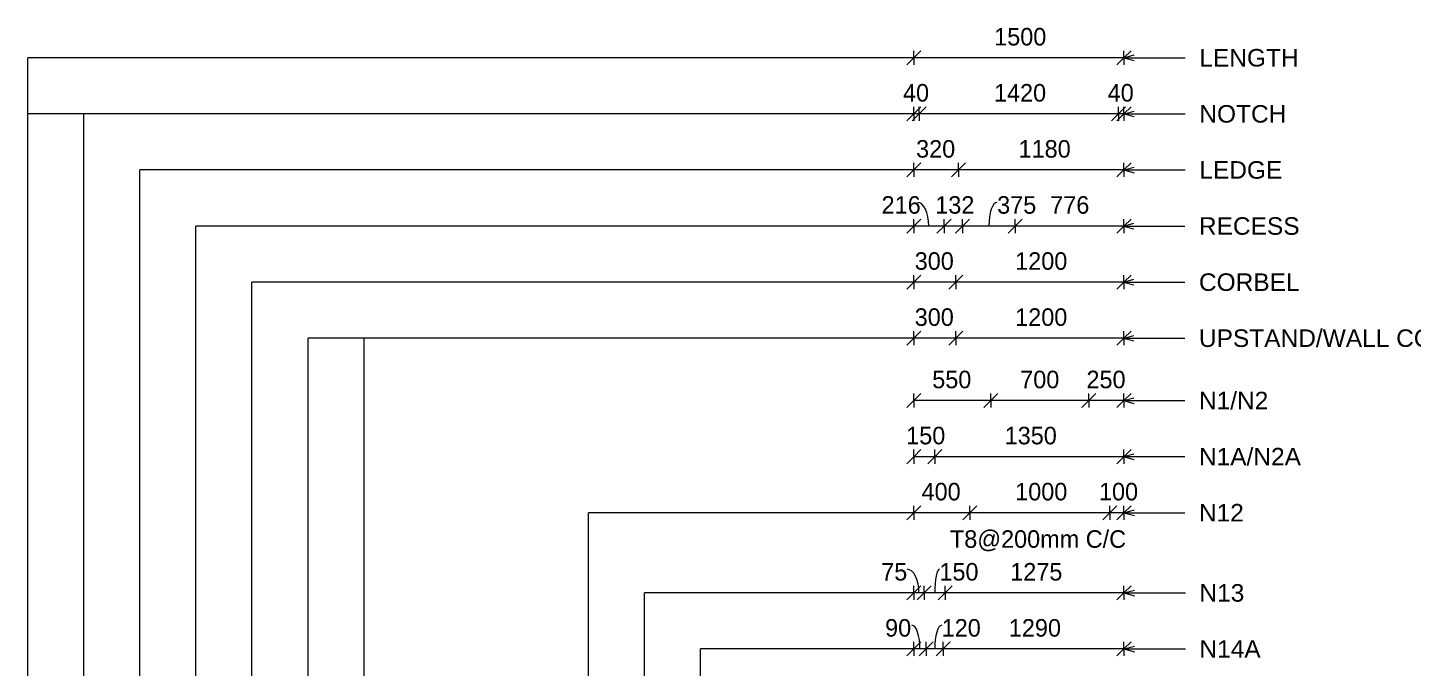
# Model space of a CAD drawing. Header units: millimetres. Extents: x 8080 to 24588, y -2644 to 10127.
# Drawn here: x 8295 to 18164, y 5571 to 10127 of the extents above; entities that cross this region are included whole.
import ezdxf

# ---------------------------------------------------------------- set-up
doc = ezdxf.new("R2010")
doc.units = ezdxf.units.MM
for name, color, linetype, lineweight in [('A-ANNO-DIMS', 211, 'Continuous', 9), ('A-ANNO-DIMS-50', 211, 'Continuous', 9), ('A-DETL-MBND', 5, 'Continuous', 18), ('G-ANNO-TEXT', 231, 'Continuous', 9)]:
    doc.layers.add(name, color=color, linetype=linetype, lineweight=lineweight)
doc.styles.add('Arial_1', font='arial.ttf', dxfattribs={"height": 125})
doc.styles.add('Nirmala UI Semilight', font='NirmalaS.ttf', dxfattribs={"height": 125})
doc.dimstyles.new('Arrow_Filled_-_2_5_NI_UI', dxfattribs={"dimscale": 304.8, "dimtxt": 130.920493, "dimasz": 0.328084, "dimexe": 0.164042, "dimexo": 0.0625, "dimgap": 0.164042, "dimtad": 1, "dimdec": 0, "dimzin": 0, "dimdsep": 46, "dimtxsty": 'Nirmala UI Semilight', "dimblk1": 'OBLIQUE', "dimblk2": 'OBLIQUE', "dimsah": 1, "dimcen": 0.09, "dimazin": 0, "dimtfac": 1, "dimtdec": 4, "dimtix": 1, "dimtmove": 0, "dimatfit": 3, "dimfxl": 0.164042, "dimfxlon": 1, "dimtvp": 1, "dimtolj": 1, "dimtzin": 0, "dimarcsym": 2})
doc.dimstyles.new('Arrow_Filled_-_2_5_NI_UI_2', dxfattribs={"dimscale": 304.8, "dimtxt": 130.920493, "dimasz": 0.328084, "dimexe": 0.164042, "dimexo": 0.0625, "dimgap": 0.164042, "dimtad": 1, "dimdec": 0, "dimzin": 0, "dimdsep": 46, "dimtxsty": 'Nirmala UI Semilight', "dimblk1": 'OBLIQUE', "dimblk2": 'OBLIQUE', "dimsah": 1, "dimcen": 0.09, "dimazin": 0, "dimtfac": 1, "dimtdec": 4, "dimtix": 1, "dimtmove": 1, "dimatfit": 3, "dimfxl": 0.164042, "dimfxlon": 1, "dimtvp": 1, "dimtolj": 1, "dimtzin": 0, "dimarcsym": 2})

# ---------------------------------------------------------------- blocks, each defined once
blk = doc.blocks.new('DIMBLOCK13-Elevation Front')
at = {"layer": 'A-ANNO-DIMS-50'}
for p, q in [((14824.5, 5695.1), (14874.5, 5745.1)), ((14824.5, 5695.1), (14824.5, 5745.1)), ((16114.6, 5695.1), (16164.6, 5745.1)), ((16114.6, 5695.1), (16114.6, 5745.1)), ((14824.5, 5695.1), (14774.5, 5645.1)), ((16114.6, 5695.1), (14824.5, 5695.1)), ((14824.5, 5695.1), (14824.5, 5645.1)), ((16114.6, 5695.1), (16064.6, 5645.1)), ((16114.6, 5695.1), (16114.6, 5645.1))]:
    blk.add_line(p, q, dxfattribs=at)
at = {"layer": 'A-ANNO-DIMS-50', "color": 0, "insert": (15293.4, 5908.2), "char_height": 125, "width": 422.754, "attachment_point": 1, "line_spacing_factor": 1.142579, "style": 'Nirmala UI Semilight'}
blk.add_mtext('1290', dxfattribs=at)
blk = doc.blocks.new('_Oblique')
at = {"color": 0, "linetype": 'ByBlock', "lineweight": -2}
blk.add_line((-0.5, -0.5), (0.5, 0.5), dxfattribs=at)
blk = doc.blocks.new('DIMBLOCK14-Elevation Front')
at = {"layer": 'A-ANNO-DIMS-50'}
for p, q in [((14704.5, 5695.1), (14754.5, 5745.1)), ((14704.5, 5695.1), (14704.5, 5745.1)), ((14824.5, 5695.1), (14874.5, 5745.1)), ((14824.5, 5695.1), (14824.5, 5745.1)), ((14704.5, 5695.1), (14654.5, 5645.1)), ((14824.5, 5695.1), (14704.5, 5695.1)), ((14704.5, 5695.1), (14704.5, 5645.1)), ((14824.5, 5695.1), (14774.5, 5645.1)), ((14824.5, 5695.1), (14824.5, 5645.1))]:
    blk.add_line(p, q, dxfattribs=at)
blk.add_ellipse((14814.2, 5695.1), major_axis=(0, 169), ratio=0.294126, start_param=0, end_param=1.570796, dxfattribs=at)
at = {"layer": 'A-ANNO-DIMS-50', "color": 0, "insert": (14814.2, 5908.2), "char_height": 125, "width": 308.496, "attachment_point": 1, "line_spacing_factor": 1.142579, "style": 'Nirmala UI Semilight'}
blk.add_mtext('120', dxfattribs=at)
blk = doc.blocks.new('DIMBLOCK15-Elevation Front')
at = {"layer": 'A-ANNO-DIMS-50'}
for p, q in [((14614.6, 5695.1), (14664.6, 5745.1)), ((14614.6, 5695.1), (14614.6, 5745.1)), ((14704.5, 5695.1), (14754.5, 5745.1)), ((14704.5, 5695.1), (14704.5, 5745.1)), ((14614.6, 5695.1), (14564.6, 5645.1)), ((14704.5, 5695.1), (14614.6, 5695.1)), ((14614.6, 5695.1), (14614.6, 5645.1)), ((14704.5, 5695.1), (14654.5, 5645.1)), ((14704.5, 5695.1), (14704.5, 5645.1))]:
    blk.add_line(p, q, dxfattribs=at)
blk.add_ellipse((14601.2, 5695.1), major_axis=(0, 169), ratio=0.345194, start_param=4.712389, end_param=6.283185, dxfattribs=at)
at = {"layer": 'A-ANNO-DIMS-50', "color": 0, "insert": (14410.8, 5908.2), "char_height": 125, "width": 228.516, "attachment_point": 1, "line_spacing_factor": 1.142579, "style": 'Nirmala UI Semilight'}
blk.add_mtext('90', dxfattribs=at)
blk = doc.blocks.new('DIMBLOCK19-Elevation Front')
at = {"layer": 'A-ANNO-DIMS-50'}
for p, q in [((14839.6, 6095.1), (14889.6, 6145.1)), ((14839.6, 6095.1), (14839.6, 6145.1)), ((16114.6, 6095.1), (16164.6, 6145.1)), ((16114.6, 6095.1), (16114.6, 6145.1)), ((14839.6, 6095.1), (14789.6, 6045.1)), ((16114.6, 6095.1), (14839.6, 6095.1)), ((14839.6, 6095.1), (14839.6, 6045.1)), ((16114.6, 6095.1), (16064.6, 6045.1)), ((16114.6, 6095.1), (16114.6, 6045.1))]:
    blk.add_line(p, q, dxfattribs=at)
at = {"layer": 'A-ANNO-DIMS-50', "color": 0, "insert": (15303.3, 6308.2), "char_height": 125, "width": 417.041, "attachment_point": 1, "line_spacing_factor": 1.142579, "style": 'Nirmala UI Semilight'}
blk.add_mtext('1275', dxfattribs=at)
blk = doc.blocks.new('DIMBLOCK20-Elevation Front')
at = {"layer": 'A-ANNO-DIMS-50'}
for p, q in [((14689.6, 6095.1), (14739.6, 6145.1)), ((14689.6, 6095.1), (14689.6, 6145.1)), ((14839.6, 6095.1), (14889.6, 6145.1)), ((14839.6, 6095.1), (14839.6, 6145.1)), ((14689.6, 6095.1), (14639.6, 6045.1)), ((14839.6, 6095.1), (14689.6, 6095.1)), ((14689.6, 6095.1), (14689.6, 6045.1)), ((14839.6, 6095.1), (14789.6, 6045.1)), ((14839.6, 6095.1), (14839.6, 6045.1))]:
    blk.add_line(p, q, dxfattribs=at)
blk.add_ellipse((14797.9, 6095.1), major_axis=(0, 169), ratio=0.197359, start_param=0, end_param=1.570796, dxfattribs=at)
at = {"layer": 'A-ANNO-DIMS-50', "color": 0, "insert": (14797.9, 6308.2), "char_height": 125, "width": 308.496, "attachment_point": 1, "line_spacing_factor": 1.142579, "style": 'Nirmala UI Semilight'}
blk.add_mtext('150', dxfattribs=at)
blk = doc.blocks.new('DIMBLOCK21-Elevation Front')
at = {"layer": 'A-ANNO-DIMS-50'}
for p, q in [((14614.6, 6095.1), (14664.6, 6145.1)), ((14614.6, 6095.1), (14614.6, 6145.1)), ((14689.6, 6095.1), (14739.6, 6145.1)), ((14689.6, 6095.1), (14689.6, 6145.1)), ((14614.6, 6095.1), (14564.6, 6045.1)), ((14689.6, 6095.1), (14614.6, 6095.1)), ((14614.6, 6095.1), (14614.6, 6045.1)), ((14689.6, 6095.1), (14639.6, 6045.1)), ((14689.6, 6095.1), (14689.6, 6045.1))]:
    blk.add_line(p, q, dxfattribs=at)
blk.add_ellipse((14568.7, 6095.1), major_axis=(0, 169), ratio=0.493342, start_param=4.712389, end_param=6.283185, dxfattribs=at)
at = {"layer": 'A-ANNO-DIMS-50', "color": 0, "insert": (14383, 6308.2), "char_height": 125, "width": 222.803, "attachment_point": 1, "line_spacing_factor": 1.142579, "style": 'Nirmala UI Semilight'}
blk.add_mtext('75', dxfattribs=at)
blk = doc.blocks.new('DIMBLOCK25-Elevation Front')
at = {"layer": 'A-ANNO-DIMS-50'}
for p, q in [((16014.6, 6666.7), (16064.6, 6716.7)), ((16014.6, 6666.7), (16014.6, 6716.7)), ((16114.6, 6666.7), (16164.6, 6716.7)), ((16114.6, 6666.7), (16114.6, 6716.7)), ((16014.6, 6666.7), (15964.6, 6616.7)), ((16114.6, 6666.7), (16014.6, 6666.7)), ((16014.6, 6666.7), (16014.6, 6616.7)), ((16114.6, 6666.7), (16064.6, 6616.7)), ((16114.6, 6666.7), (16114.6, 6616.7))]:
    blk.add_line(p, q, dxfattribs=at)
at = {"layer": 'A-ANNO-DIMS-50', "color": 0, "insert": (15936.1, 6879.8), "char_height": 125, "width": 308.496, "attachment_point": 1, "line_spacing_factor": 1.142579, "style": 'Nirmala UI Semilight'}
blk.add_mtext('100', dxfattribs=at)
blk = doc.blocks.new('DIMBLOCK26-Elevation Front')
at = {"layer": 'A-ANNO-DIMS-50'}
for p, q in [((15014.6, 6666.7), (15064.6, 6716.7)), ((15014.6, 6666.7), (15014.6, 6716.7)), ((16014.6, 6666.7), (16064.6, 6716.7)), ((16014.6, 6666.7), (16014.6, 6716.7)), ((15014.6, 6666.7), (14964.6, 6616.7)), ((16014.6, 6666.7), (15014.6, 6666.7)), ((15014.6, 6666.7), (15014.6, 6616.7)), ((16014.6, 6666.7), (15964.6, 6616.7)), ((16014.6, 6666.7), (16014.6, 6616.7))]:
    blk.add_line(p, q, dxfattribs=at)
at = {"layer": 'A-ANNO-DIMS-50', "color": 0, "char_height": 125, "attachment_point": 1, "line_spacing_factor": 1.142579, "style": 'Nirmala UI Semilight'}
for s, insert, width in [('1000', (15338.4, 6879.8), 422.754), ('T8@200mm C/C', (14873.1, 6541.8), 1539.625)]:
    blk.add_mtext(s, dxfattribs=dict(at, insert=insert, width=width))
blk = doc.blocks.new('DIMBLOCK27-Elevation Front')
at = {"layer": 'A-ANNO-DIMS-50'}
for p, q in [((14614.6, 6666.7), (14664.6, 6716.7)), ((14614.6, 6666.7), (14614.6, 6716.7)), ((15014.6, 6666.7), (15064.6, 6716.7)), ((15014.6, 6666.7), (15014.6, 6716.7)), ((14614.6, 6666.7), (14564.6, 6616.7)), ((15014.6, 6666.7), (14614.6, 6666.7)), ((14614.6, 6666.7), (14614.6, 6616.7)), ((15014.6, 6666.7), (14964.6, 6616.7)), ((15014.6, 6666.7), (15014.6, 6616.7))]:
    blk.add_line(p, q, dxfattribs=at)
at = {"layer": 'A-ANNO-DIMS-50', "color": 0, "insert": (14670.6, 6879.8), "char_height": 125, "width": 345.63, "attachment_point": 1, "line_spacing_factor": 1.142579, "style": 'Nirmala UI Semilight'}
blk.add_mtext('400', dxfattribs=at)
blk = doc.blocks.new('DIMBLOCK29-Elevation Front')
at = {"layer": 'A-ANNO-DIMS-50'}
for p, q in [((14764.6, 7066.7), (14814.6, 7116.7)), ((14764.6, 7066.7), (14764.6, 7116.7)), ((16114.6, 7066.7), (16164.6, 7116.7)), ((16114.6, 7066.7), (16114.6, 7116.7)), ((14764.6, 7066.7), (14714.6, 7016.7)), ((16114.6, 7066.7), (14764.6, 7066.7)), ((14764.6, 7066.7), (14764.6, 7016.7)), ((16114.6, 7066.7), (16064.6, 7016.7)), ((16114.6, 7066.7), (16114.6, 7016.7))]:
    blk.add_line(p, q, dxfattribs=at)
at = {"layer": 'A-ANNO-DIMS-50', "color": 0, "insert": (15263.5, 7279.8), "char_height": 125, "width": 422.754, "attachment_point": 1, "line_spacing_factor": 1.142579, "style": 'Nirmala UI Semilight'}
blk.add_mtext('1350', dxfattribs=at)
blk = doc.blocks.new('DIMBLOCK30-Elevation Front')
at = {"layer": 'A-ANNO-DIMS-50'}
for p, q in [((14614.6, 7066.7), (14664.6, 7116.7)), ((14614.6, 7066.7), (14614.6, 7116.7)), ((14764.6, 7066.7), (14814.6, 7116.7)), ((14764.6, 7066.7), (14764.6, 7116.7)), ((14614.6, 7066.7), (14564.6, 7016.7)), ((14764.6, 7066.7), (14614.6, 7066.7)), ((14614.6, 7066.7), (14614.6, 7016.7)), ((14764.6, 7066.7), (14714.6, 7016.7)), ((14764.6, 7066.7), (14764.6, 7016.7))]:
    blk.add_line(p, q, dxfattribs=at)
at = {"layer": 'A-ANNO-DIMS-50', "color": 0, "insert": (14561, 7279.8), "char_height": 125, "width": 308.496, "attachment_point": 1, "line_spacing_factor": 1.142579, "style": 'Nirmala UI Semilight'}
blk.add_mtext('150', dxfattribs=at)
blk = doc.blocks.new('DIMBLOCK31-Elevation Front')
at = {"layer": 'A-ANNO-DIMS-50'}
for p, q in [((15864.6, 7466.7), (15914.6, 7516.7)), ((15864.6, 7466.7), (15864.6, 7516.7)), ((16114.6, 7466.7), (16164.6, 7516.7)), ((16114.6, 7466.7), (16114.6, 7516.7)), ((15864.6, 7466.7), (15814.6, 7416.7)), ((16114.6, 7466.7), (15864.6, 7466.7)), ((15864.6, 7466.7), (15864.6, 7416.7)), ((16114.6, 7466.7), (16064.6, 7416.7)), ((16114.6, 7466.7), (16114.6, 7416.7))]:
    blk.add_line(p, q, dxfattribs=at)
at = {"layer": 'A-ANNO-DIMS-50', "color": 0, "insert": (15846.8, 7679.8), "char_height": 125, "width": 342.774, "attachment_point": 1, "line_spacing_factor": 1.142579, "style": 'Nirmala UI Semilight'}
blk.add_mtext('250', dxfattribs=at)
blk = doc.blocks.new('DIMBLOCK32-Elevation Front')
at = {"layer": 'A-ANNO-DIMS-50'}
for p, q in [((15164.6, 7466.7), (15214.6, 7516.7)), ((15164.6, 7466.7), (15164.6, 7516.7)), ((15864.6, 7466.7), (15914.6, 7516.7)), ((15864.6, 7466.7), (15864.6, 7516.7)), ((15164.6, 7466.7), (15114.6, 7416.7)), ((15864.6, 7466.7), (15164.6, 7466.7)), ((15164.6, 7466.7), (15164.6, 7416.7)), ((15864.6, 7466.7), (15814.6, 7416.7)), ((15864.6, 7466.7), (15864.6, 7416.7))]:
    blk.add_line(p, q, dxfattribs=at)
at = {"layer": 'A-ANNO-DIMS-50', "color": 0, "insert": (15374.2, 7679.8), "char_height": 125, "width": 337.061, "attachment_point": 1, "line_spacing_factor": 1.142579, "style": 'Nirmala UI Semilight'}
blk.add_mtext('700', dxfattribs=at)
blk = doc.blocks.new('DIMBLOCK33-Elevation Front')
at = {"layer": 'A-ANNO-DIMS-50'}
for p, q in [((14614.6, 7466.7), (14664.6, 7516.7)), ((14614.6, 7466.7), (14614.6, 7516.7)), ((15164.6, 7466.7), (15214.6, 7516.7)), ((15164.6, 7466.7), (15164.6, 7516.7)), ((14614.6, 7466.7), (14564.6, 7416.7)), ((15164.6, 7466.7), (14614.6, 7466.7)), ((14614.6, 7466.7), (14614.6, 7416.7)), ((15164.6, 7466.7), (15114.6, 7416.7)), ((15164.6, 7466.7), (15164.6, 7416.7))]:
    blk.add_line(p, q, dxfattribs=at)
at = {"layer": 'A-ANNO-DIMS-50', "color": 0, "insert": (14746.8, 7679.8), "char_height": 125, "width": 342.774, "attachment_point": 1, "line_spacing_factor": 1.142579, "style": 'Nirmala UI Semilight'}
blk.add_mtext('550', dxfattribs=at)
blk = doc.blocks.new('DIMBLOCK67-Elevation Front')
at = {"layer": 'A-ANNO-DIMS-50'}
for p, q in [((14914.6, 7911.7), (14864.6, 7861.7)), ((14914.6, 7911.7), (14964.6, 7961.7)), ((14914.6, 7911.7), (14914.6, 7961.7)), ((16114.6, 7911.7), (14914.6, 7911.7)), ((14914.6, 7911.7), (14914.6, 7861.7)), ((16114.6, 7911.7), (16064.6, 7861.7)), ((16114.6, 7911.7), (16164.6, 7961.7)), ((16114.6, 7911.7), (16114.6, 7961.7)), ((16114.6, 7911.7), (16114.6, 7861.7))]:
    blk.add_line(p, q, dxfattribs=at)
at = {"layer": 'A-ANNO-DIMS-50', "color": 0, "insert": (15338.5, 8124.8), "char_height": 125, "width": 422.754, "attachment_point": 1, "line_spacing_factor": 1.142579, "style": 'Nirmala UI Semilight'}
blk.add_mtext('1200', dxfattribs=at)
blk = doc.blocks.new('DIMBLOCK68-Elevation Front')
at = {"layer": 'A-ANNO-DIMS-50'}
for p, q in [((14614.6, 7911.7), (14564.6, 7861.7)), ((14614.6, 7911.7), (14664.6, 7961.7)), ((14614.6, 7911.7), (14614.6, 7961.7)), ((14914.6, 7911.7), (14614.6, 7911.7)), ((14614.6, 7911.7), (14614.6, 7861.7)), ((14914.6, 7911.7), (14864.6, 7861.7)), ((14914.6, 7911.7), (14964.6, 7961.7)), ((14914.6, 7911.7), (14914.6, 7961.7)), ((14914.6, 7911.7), (14914.6, 7861.7))]:
    blk.add_line(p, q, dxfattribs=at)
at = {"layer": 'A-ANNO-DIMS-50', "color": 0, "insert": (14621.8, 8124.8), "char_height": 125, "width": 342.774, "attachment_point": 1, "line_spacing_factor": 1.142579, "style": 'Nirmala UI Semilight'}
blk.add_mtext('300', dxfattribs=at)
blk = doc.blocks.new('DIMBLOCK69-Elevation Front')
at = {"layer": 'A-ANNO-DIMS-50'}
for p, q in [((14914.6, 8311.7), (14864.6, 8261.7)), ((14914.6, 8311.7), (14964.6, 8361.7)), ((14914.6, 8311.7), (14914.6, 8361.7)), ((16114.6, 8311.7), (14914.6, 8311.7)), ((14914.6, 8311.7), (14914.6, 8261.7)), ((16114.6, 8311.7), (16064.6, 8261.7)), ((16114.6, 8311.7), (16164.6, 8361.7)), ((16114.6, 8311.7), (16114.6, 8361.7)), ((16114.6, 8311.7), (16114.6, 8261.7))]:
    blk.add_line(p, q, dxfattribs=at)
at = {"layer": 'A-ANNO-DIMS-50', "color": 0, "insert": (15338.5, 8524.8), "char_height": 125, "width": 422.754, "attachment_point": 1, "line_spacing_factor": 1.142579, "style": 'Nirmala UI Semilight'}
blk.add_mtext('1200', dxfattribs=at)
blk = doc.blocks.new('DIMBLOCK70-Elevation Front')
at = {"layer": 'A-ANNO-DIMS-50'}
for p, q in [((14614.6, 8311.7), (14564.6, 8261.7)), ((14614.6, 8311.7), (14664.6, 8361.7)), ((14614.6, 8311.7), (14614.6, 8361.7)), ((14914.6, 8311.7), (14614.6, 8311.7)), ((14614.6, 8311.7), (14614.6, 8261.7)), ((14914.6, 8311.7), (14864.6, 8261.7)), ((14914.6, 8311.7), (14964.6, 8361.7)), ((14914.6, 8311.7), (14914.6, 8361.7)), ((14914.6, 8311.7), (14914.6, 8261.7))]:
    blk.add_line(p, q, dxfattribs=at)
at = {"layer": 'A-ANNO-DIMS-50', "color": 0, "insert": (14621.8, 8524.8), "char_height": 125, "width": 342.774, "attachment_point": 1, "line_spacing_factor": 1.142579, "style": 'Nirmala UI Semilight'}
blk.add_mtext('300', dxfattribs=at)
blk = doc.blocks.new('DIMBLOCK71-Elevation Front')
at = {"layer": 'A-ANNO-DIMS-50'}
for p, q in [((15338.2, 8711.7), (15288.2, 8661.7)), ((15338.2, 8711.7), (15388.2, 8761.7)), ((15338.2, 8711.7), (15338.2, 8761.7)), ((16114.6, 8711.7), (15338.2, 8711.7)), ((15338.2, 8711.7), (15338.2, 8661.7)), ((16114.6, 8711.7), (16064.6, 8661.7)), ((16114.6, 8711.7), (16164.6, 8761.7)), ((16114.6, 8711.7), (16114.6, 8761.7)), ((16114.6, 8711.7), (16114.6, 8661.7))]:
    blk.add_line(p, q, dxfattribs=at)
at = {"layer": 'A-ANNO-DIMS-50', "color": 0, "insert": (15588.4, 8924.8), "char_height": 125, "width": 331.348, "attachment_point": 1, "line_spacing_factor": 1.142579, "style": 'Nirmala UI Semilight'}
blk.add_mtext('776', dxfattribs=at)
blk = doc.blocks.new('DIMBLOCK72-Elevation Front')
at = {"layer": 'A-ANNO-DIMS-50'}
for p, q in [((14963.2, 8711.7), (14913.2, 8661.7)), ((14963.2, 8711.7), (15013.2, 8761.7)), ((14963.2, 8711.7), (14963.2, 8761.7)), ((15338.2, 8711.7), (14963.2, 8711.7)), ((14963.2, 8711.7), (14963.2, 8661.7)), ((15338.2, 8711.7), (15288.2, 8661.7)), ((15338.2, 8711.7), (15388.2, 8761.7)), ((15338.2, 8711.7), (15338.2, 8761.7)), ((15338.2, 8711.7), (15338.2, 8661.7))]:
    blk.add_line(p, q, dxfattribs=at)
blk.add_ellipse((15210, 8711.7), major_axis=(0, 169), ratio=0.351059, start_param=0, end_param=1.570796, dxfattribs=at)
at = {"layer": 'A-ANNO-DIMS-50', "color": 0, "insert": (15210, 8924.8), "char_height": 125, "width": 337.061, "attachment_point": 1, "line_spacing_factor": 1.142579, "style": 'Nirmala UI Semilight'}
blk.add_mtext('375', dxfattribs=at)
blk = doc.blocks.new('DIMBLOCK73-Elevation Front')
at = {"layer": 'A-ANNO-DIMS-50'}
for p, q in [((14830.8, 8711.7), (14780.8, 8661.7)), ((14830.8, 8711.7), (14880.8, 8761.7)), ((14830.8, 8711.7), (14830.8, 8761.7)), ((14963.2, 8711.7), (14830.8, 8711.7)), ((14830.8, 8711.7), (14830.8, 8661.7)), ((14963.2, 8711.7), (14913.2, 8661.7)), ((14963.2, 8711.7), (15013.2, 8761.7)), ((14963.2, 8711.7), (14963.2, 8761.7)), ((14963.2, 8711.7), (14963.2, 8661.7))]:
    blk.add_line(p, q, dxfattribs=at)
at = {"layer": 'A-ANNO-DIMS-50', "color": 0, "insert": (14768.5, 8924.8), "char_height": 125, "width": 308.496, "attachment_point": 1, "line_spacing_factor": 1.142579, "style": 'Nirmala UI Semilight'}
blk.add_mtext('132', dxfattribs=at)
blk = doc.blocks.new('DIMBLOCK74-Elevation Front')
at = {"layer": 'A-ANNO-DIMS-50'}
for p, q in [((14614.6, 8711.7), (14564.6, 8661.7)), ((14614.6, 8711.7), (14664.6, 8761.7)), ((14614.6, 8711.7), (14614.6, 8761.7)), ((14830.8, 8711.7), (14614.6, 8711.7)), ((14614.6, 8711.7), (14614.6, 8661.7)), ((14830.8, 8711.7), (14780.8, 8661.7)), ((14830.8, 8711.7), (14880.8, 8761.7)), ((14830.8, 8711.7), (14830.8, 8761.7)), ((14830.8, 8711.7), (14830.8, 8661.7))]:
    blk.add_line(p, q, dxfattribs=at)
blk.add_ellipse((14642.6, 8711.7), major_axis=(0, 169), ratio=0.473747, start_param=4.712389, end_param=6.283185, dxfattribs=at)
at = {"layer": 'A-ANNO-DIMS-50', "color": 0, "insert": (14385.5, 8924.8), "char_height": 125, "width": 308.496, "attachment_point": 1, "line_spacing_factor": 1.142579, "style": 'Nirmala UI Semilight'}
blk.add_mtext('216', dxfattribs=at)
blk = doc.blocks.new('DIMBLOCK75-Elevation Front')
at = {"layer": 'A-ANNO-DIMS-50'}
for p, q in [((14934.6, 9111.7), (14884.6, 9061.7)), ((14934.6, 9111.7), (14984.6, 9161.7)), ((14934.6, 9111.7), (14934.6, 9161.7)), ((16114.6, 9111.7), (14934.6, 9111.7)), ((14934.6, 9111.7), (14934.6, 9061.7)), ((16114.6, 9111.7), (16064.6, 9061.7)), ((16114.6, 9111.7), (16164.6, 9161.7)), ((16114.6, 9111.7), (16114.6, 9161.7)), ((16114.6, 9111.7), (16114.6, 9061.7))]:
    blk.add_line(p, q, dxfattribs=at)
at = {"layer": 'A-ANNO-DIMS-50', "color": 0, "insert": (15362.7, 9324.8), "char_height": 125, "width": 388.477, "attachment_point": 1, "line_spacing_factor": 1.142579, "style": 'Nirmala UI Semilight'}
blk.add_mtext('1180', dxfattribs=at)
blk = doc.blocks.new('DIMBLOCK76-Elevation Front')
at = {"layer": 'A-ANNO-DIMS-50'}
for p, q in [((14614.6, 9111.7), (14564.6, 9061.7)), ((14614.6, 9111.7), (14664.6, 9161.7)), ((14614.6, 9111.7), (14614.6, 9161.7)), ((14934.6, 9111.7), (14614.6, 9111.7)), ((14614.6, 9111.7), (14614.6, 9061.7)), ((14934.6, 9111.7), (14884.6, 9061.7)), ((14934.6, 9111.7), (14984.6, 9161.7)), ((14934.6, 9111.7), (14934.6, 9161.7)), ((14934.6, 9111.7), (14934.6, 9061.7))]:
    blk.add_line(p, q, dxfattribs=at)
at = {"layer": 'A-ANNO-DIMS-50', "color": 0, "insert": (14631.7, 9324.8), "char_height": 125, "width": 342.774, "attachment_point": 1, "line_spacing_factor": 1.142579, "style": 'Nirmala UI Semilight'}
blk.add_mtext('320', dxfattribs=at)
blk = doc.blocks.new('DIMBLOCK77-Elevation Front')
at = {"layer": 'A-ANNO-DIMS-50'}
for p, q in [((16074.6, 9511.7), (16024.6, 9461.7)), ((16114.6, 9511.7), (16064.6, 9461.7)), ((16074.6, 9511.7), (16124.6, 9561.7)), ((16074.6, 9511.7), (16074.6, 9561.7)), ((16114.6, 9511.7), (16074.6, 9511.7)), ((16074.6, 9511.7), (16074.6, 9461.7)), ((16114.6, 9511.7), (16164.6, 9561.7)), ((16114.6, 9511.7), (16114.6, 9561.7)), ((16114.6, 9511.7), (16114.6, 9461.7))]:
    blk.add_line(p, q, dxfattribs=at)
at = {"layer": 'A-ANNO-DIMS-50', "color": 0, "insert": (15998.2, 9724.8), "char_height": 125, "width": 231.372, "attachment_point": 1, "line_spacing_factor": 1.142579, "style": 'Nirmala UI Semilight'}
blk.add_mtext('40', dxfattribs=at)
blk = doc.blocks.new('DIMBLOCK78-Elevation Front')
at = {"layer": 'A-ANNO-DIMS-50'}
for p, q in [((14654.6, 9511.7), (14604.6, 9461.7)), ((14654.6, 9511.7), (14704.6, 9561.7)), ((14654.6, 9511.7), (14654.6, 9561.7)), ((16074.6, 9511.7), (14654.6, 9511.7)), ((14654.6, 9511.7), (14654.6, 9461.7)), ((16074.6, 9511.7), (16024.6, 9461.7)), ((16074.6, 9511.7), (16124.6, 9561.7)), ((16074.6, 9511.7), (16074.6, 9561.7)), ((16074.6, 9511.7), (16074.6, 9461.7))]:
    blk.add_line(p, q, dxfattribs=at)
at = {"layer": 'A-ANNO-DIMS-50', "color": 0, "insert": (15187.3, 9724.8), "char_height": 125, "width": 425.611, "attachment_point": 1, "line_spacing_factor": 1.142579, "style": 'Nirmala UI Semilight'}
blk.add_mtext('1420', dxfattribs=at)
blk = doc.blocks.new('DIMBLOCK79-Elevation Front')
at = {"layer": 'A-ANNO-DIMS-50'}
for p, q in [((14614.6, 9511.7), (14564.6, 9461.7)), ((14654.6, 9511.7), (14604.6, 9461.7)), ((14614.6, 9511.7), (14664.6, 9561.7)), ((14614.6, 9511.7), (14614.6, 9561.7)), ((14654.6, 9511.7), (14614.6, 9511.7)), ((14614.6, 9511.7), (14614.6, 9461.7)), ((14654.6, 9511.7), (14704.6, 9561.7)), ((14654.6, 9511.7), (14654.6, 9561.7)), ((14654.6, 9511.7), (14654.6, 9461.7))]:
    blk.add_line(p, q, dxfattribs=at)
at = {"layer": 'A-ANNO-DIMS-50', "color": 0, "insert": (14538.2, 9724.8), "char_height": 125, "width": 231.372, "attachment_point": 1, "line_spacing_factor": 1.142579, "style": 'Nirmala UI Semilight'}
blk.add_mtext('40', dxfattribs=at)
blk = doc.blocks.new('DIMBLOCK80-Elevation Front')
at = {"layer": 'A-ANNO-DIMS-50'}
for p, q in [((14614.6, 9911.7), (14564.6, 9861.7)), ((14614.6, 9911.7), (14664.6, 9961.7)), ((14614.6, 9911.7), (14614.6, 9961.7)), ((16114.6, 9911.7), (14614.6, 9911.7)), ((14614.6, 9911.7), (14614.6, 9861.7)), ((16114.6, 9911.7), (16064.6, 9861.7)), ((16114.6, 9911.7), (16164.6, 9961.7)), ((16114.6, 9911.7), (16114.6, 9961.7)), ((16114.6, 9911.7), (16114.6, 9861.7))]:
    blk.add_line(p, q, dxfattribs=at)
at = {"layer": 'A-ANNO-DIMS-50', "color": 0, "insert": (15188.5, 10124.8), "char_height": 125, "width": 422.754, "attachment_point": 1, "line_spacing_factor": 1.142579, "style": 'Nirmala UI Semilight'}
blk.add_mtext('1500', dxfattribs=at)

msp = doc.modelspace()

# ---------------------------------------------------------------- linework, layer by layer
at = {"layer": 'A-DETL-MBND'}
for p, q in [((8294.8, 3700), (8294.8, 9911.7)), ((14614.6, 9911.7), (8294.8, 9911.7)), ((14614.6, 9511.7), (8294.8, 9511.7)), ((8694.8, 3700), (8694.8, 9511.7)), ((9094.8, 3700), (9094.8, 9111.7)), ((14614.6, 9111.7), (9094.8, 9111.7)), ((9494.8, 3700), (9494.8, 8711.7)), ((14614.6, 8711.7), (9494.8, 8711.7)), ((9894.8, 3700), (9894.8, 8311.7)), ((14614.6, 8311.7), (9894.8, 8311.7)), ((10294.8, 3700), (10294.8, 7911.7)), ((14614.6, 7911.7), (10294.8, 7911.7)), ((10694.8, 3700), (10694.8, 7911.7)), ((12294.8, 3700), (12294.8, 6666.7)), ((14614.6, 6666.7), (12294.8, 6666.7)), ((12694.8, 3700), (12694.8, 6095)), ((14614.6, 6095), (12694.8, 6095)), ((13094.8, 3700), (13094.8, 5695.1)), ((14614.6, 5695.1), (13094.8, 5695.1))]:
    msp.add_line(p, q, dxfattribs=at)
at = {"layer": 'G-ANNO-TEXT', "color": 7}
for p, q in [((16113, 9912), (16188, 9932)), ((16113, 9912), (16188, 9891.9)), ((16113, 9912), (16551.9, 9912)), ((16113, 9512), (16188, 9532)), ((16113, 9512), (16188, 9491.9)), ((16113, 9512), (16551.9, 9512)), ((16113, 9112), (16188, 9132)), ((16113, 9112), (16188, 9091.9)), ((16113, 9112), (16551.9, 9112)), ((16110.2, 8712), (16185.2, 8732)), ((16110.2, 8712), (16185.2, 8691.9)), ((16110.2, 8712), (16549.1, 8712)), ((16110.2, 8311.6), (16185.2, 8331.7)), ((16110.2, 8311.6), (16185.2, 8291.5)), ((16110.2, 8311.6), (16549.1, 8311.6)), ((16110.2, 7912), (16185.2, 7932)), ((16110.2, 7912), (16185.2, 7891.9)), ((16110.2, 7912), (16549.1, 7912)), ((16110.2, 7467), (16185.2, 7487)), ((16110.2, 7467), (16185.2, 7446.9)), ((16110.2, 7467), (16549.1, 7467)), ((16110.2, 7067), (16185.2, 7087)), ((16110.2, 7067), (16185.2, 7046.9)), ((16110.2, 7067), (16549.1, 7067)), ((16114.6, 6667), (16189.6, 6687)), ((16114.6, 6667), (16189.6, 6646.9)), ((16114.6, 6667), (16549.1, 6667)), ((16113.8, 6095.1), (16188.8, 6115.2)), ((16113.8, 6095.1), (16188.8, 6075)), ((16113.8, 6095.1), (16552.6, 6095.1)), ((16113.8, 5695.1), (16188.8, 5715.2)), ((16113.8, 5695.1), (16188.8, 5675)), ((16113.8, 5695.1), (16552.6, 5695.1))]:
    msp.add_line(p, q, dxfattribs=at)

# ---------------------------------------------------------------- texts
at = {"layer": 'G-ANNO-TEXT', "color": 7, "char_height": 125, "attachment_point": 1, "rotation": 0.0006, "style": 'Arial_1'}
for s, insert, width in [('LENGTH', (16651.9, 9974.5), 857.806), ('NOTCH', (16651.9, 9574.5), 753.586), ('LEDGE', (16651.9, 9174.5), 713.502), ('RECESS', (16649.1, 8774.5), 865.822), ('CORBEL', (16649.1, 8374.1), 865.822), ('UPSTAND/WALL COLUMN', (16649.1, 7974.5), 2621.518), ('N1/N2', (16649.1, 7529.5), 597.257), ('N1A/N2A', (16649.1, 7129.5), 877.848), ('N12', (16649.1, 6729.5), 384.81), ('N13', (16652.6, 6157.6), 384.81), ('N14A', (16652.6, 5757.6), 525.105)]:
    msp.add_mtext(s, dxfattribs=dict(at, insert=insert, width=width))

# ---------------------------------------------------------------- dimensions: what is measured, and where the dimension line sits
at = {"layer": 'A-ANNO-DIMS'}
for base, p1, p2, override, picture, middle in [((14614.6, 9911.7), (16114.6, 9861.7), (14614.6, 9861.7), {"dimpost": '<>', "dimfxl": 1500.070312}, 'DIMBLOCK80-Elevation Front', (15364.6, 10026.6)), ((14614.6, 9511.7), (14654.6, 9461.7), (14614.6, 9461.7), {"dimpost": '<>', "dimfxl": 40}, 'DIMBLOCK79-Elevation Front', (14634.6, 9626.3)), ((14654.6, 9511.7), (16074.6, 9461.7), (14654.6, 9461.7), {"dimpost": '<>', "dimfxl": 1420.070312}, 'DIMBLOCK78-Elevation Front', (15364.6, 9626.6)), ((16074.6, 9511.7), (16114.6, 9461.7), (16074.6, 9461.7), {"dimpost": '<>', "dimfxl": 40}, 'DIMBLOCK77-Elevation Front', (16094.6, 9626.3)), ((14614.6, 9111.7), (14934.6, 9061.7), (14614.6, 9061.7), {"dimpost": '<>', "dimfxl": 320.002043}, 'DIMBLOCK76-Elevation Front', (14774.6, 9226.3)), ((14934.6, 9111.7), (16114.6, 9061.7), (14934.6, 9061.7), {"dimpost": '<>', "dimfxl": 1180.068269}, 'DIMBLOCK75-Elevation Front', (15524.6, 9226.6)), ((14830.8, 8711.7), (14963.2, 8661.7), (14830.8, 8661.7), {"dimpost": '<>', "dimfxl": 132.38902}, 'DIMBLOCK73-Elevation Front', (14897, 8826.7)), ((15338.2, 8711.7), (16114.6, 8661.7), (15338.2, 8661.7), {"dimpost": '<>', "dimfxl": 776.446282}, 'DIMBLOCK71-Elevation Front', (15726.4, 8826.3)), ((14614.6, 8311.7), (14914.6, 8261.7), (14614.6, 8261.7), {"dimpost": '<>', "dimfxl": 300.04337}, 'DIMBLOCK70-Elevation Front', (14764.6, 8426.3)), ((14914.6, 8311.7), (16114.6, 8261.7), (14914.6, 8261.7), {"dimpost": '<>', "dimfxl": 1200.026943}, 'DIMBLOCK69-Elevation Front', (15514.6, 8426.6)), ((14614.6, 7911.7), (14914.6, 7861.7), (14614.6, 7861.7), {"dimpost": '<>', "dimfxl": 300.04337}, 'DIMBLOCK68-Elevation Front', (14764.6, 8026.3)), ((14914.6, 7911.7), (16114.6, 7861.7), (14914.6, 7861.7), {"dimpost": '<>', "dimfxl": 1200.026943}, 'DIMBLOCK67-Elevation Front', (15514.6, 8026.6)), ((14614.6, 7466.7), (15164.6, 7416.7), (14614.6, 7416.7), {"dimpost": '<>', "dimfxl": 550.070312}, 'DIMBLOCK33-Elevation Front', (14889.6, 7581.3)), ((15164.6, 7466.7), (15864.6, 7416.7), (15164.6, 7416.7), {"dimpost": '<>', "dimfxl": 700}, 'DIMBLOCK32-Elevation Front', (15514.6, 7581.3)), ((15864.6, 7466.7), (16114.6, 7416.7), (15864.6, 7416.7), {"dimpost": '<>', "dimfxl": 250}, 'DIMBLOCK31-Elevation Front', (15989.6, 7581.3)), ((14614.6, 7066.7), (14764.6, 7016.7), (14614.6, 7016.7), {"dimpost": '<>', "dimfxl": 150.002159}, 'DIMBLOCK30-Elevation Front', (14689.6, 7181.6)), ((14764.6, 7066.7), (16114.6, 7016.7), (14764.6, 7016.7), {"dimpost": '<>', "dimfxl": 1350.068154}, 'DIMBLOCK29-Elevation Front', (15439.6, 7181.7)), ((14614.6, 6666.7), (15014.6, 6616.7), (14614.6, 6616.7), {"dimpost": '<>', "dimfxl": 400.04337}, 'DIMBLOCK27-Elevation Front', (14814.6, 6781.3)), ((16014.6, 6666.7), (16114.6, 6616.7), (16014.6, 6616.7), {"dimpost": '<>', "dimfxl": 100.068269}, 'DIMBLOCK25-Elevation Front', (16064.6, 6781.6)), ((14839.6, 6095.1), (16114.6, 6045.1), (14839.6, 6045.1), {"dimpost": '<>', "dimfxl": 1275.068269}, 'DIMBLOCK19-Elevation Front', (15477.1, 6210)), ((14824.5, 5695.1), (16114.6, 5645.1), (14824.5, 5645.1), {"dimpost": '<>', "dimfxl": 1290.152921}, 'DIMBLOCK13-Elevation Front', (15469.6, 5810.1))]:
    dim = msp.add_linear_dim(base=base, p1=p1, p2=p2, dimstyle='Arrow_Filled_-_2_5_NI_UI', override=override, dxfattribs=at)
    dim.commit()
    dim.dimension.update_dxf_attribs({"geometry": picture, "text_midpoint": middle})
for base, p1, p2, override, picture, middle in [((14614.6, 8711.7), (14830.8, 8661.7), (14614.6, 8661.7), {"dimpost": '<>', "dimfxl": 216.23501}, 'DIMBLOCK74-Elevation Front', (14539.8, 8841.4)), ((14963.2, 8711.7), (15338.2, 8661.7), (14963.2, 8661.7), {"dimpost": '<>', "dimfxl": 375}, 'DIMBLOCK72-Elevation Front', (15378.6, 8841.4)), ((14614.6, 6095.1), (14689.6, 6045.1), (14614.6, 6045.1), {"dimpost": '<>', "dimfxl": 75}, 'DIMBLOCK21-Elevation Front', (14494.4, 6224.8)), ((14689.6, 6095.1), (14839.6, 6045.1), (14689.6, 6045.1), {"dimpost": '<>', "dimfxl": 150.002043}, 'DIMBLOCK20-Elevation Front', (14952.2, 6224.8)), ((14614.6, 5695.1), (14704.5, 5645.1), (14614.6, 5645.1), {"dimpost": '<>', "dimfxl": 89.917391}, 'DIMBLOCK15-Elevation Front', (14525, 5824.8)), ((14704.5, 5695.1), (14824.5, 5645.1), (14704.5, 5645.1), {"dimpost": '<>', "dimfxl": 120}, 'DIMBLOCK14-Elevation Front', (14968.4, 5824.8))]:
    dim = msp.add_linear_dim(base=base, p1=p1, p2=p2, dimstyle='Arrow_Filled_-_2_5_NI_UI_2', override=override, dxfattribs=at)
    dim.commit()
    dim.dimension.update_dxf_attribs({"geometry": picture, "text_midpoint": middle, "dimtype": 160})
dim = msp.add_linear_dim(base=(15014.6, 6666.7), p1=(16014.6, 6616.7), p2=(15014.6, 6616.7), text='<>\\XT8@200mm C/C', dimstyle='Arrow_Filled_-_2_5_NI_UI', override={"dimpost": '<>', "dimfxl": 999.958673}, dxfattribs=at)
dim.commit()
dim.dimension.update_dxf_attribs({"geometry": 'DIMBLOCK26-Elevation Front', "text_midpoint": (15514.6, 6666.7)})

doc.saveas('drawing.dxf')
